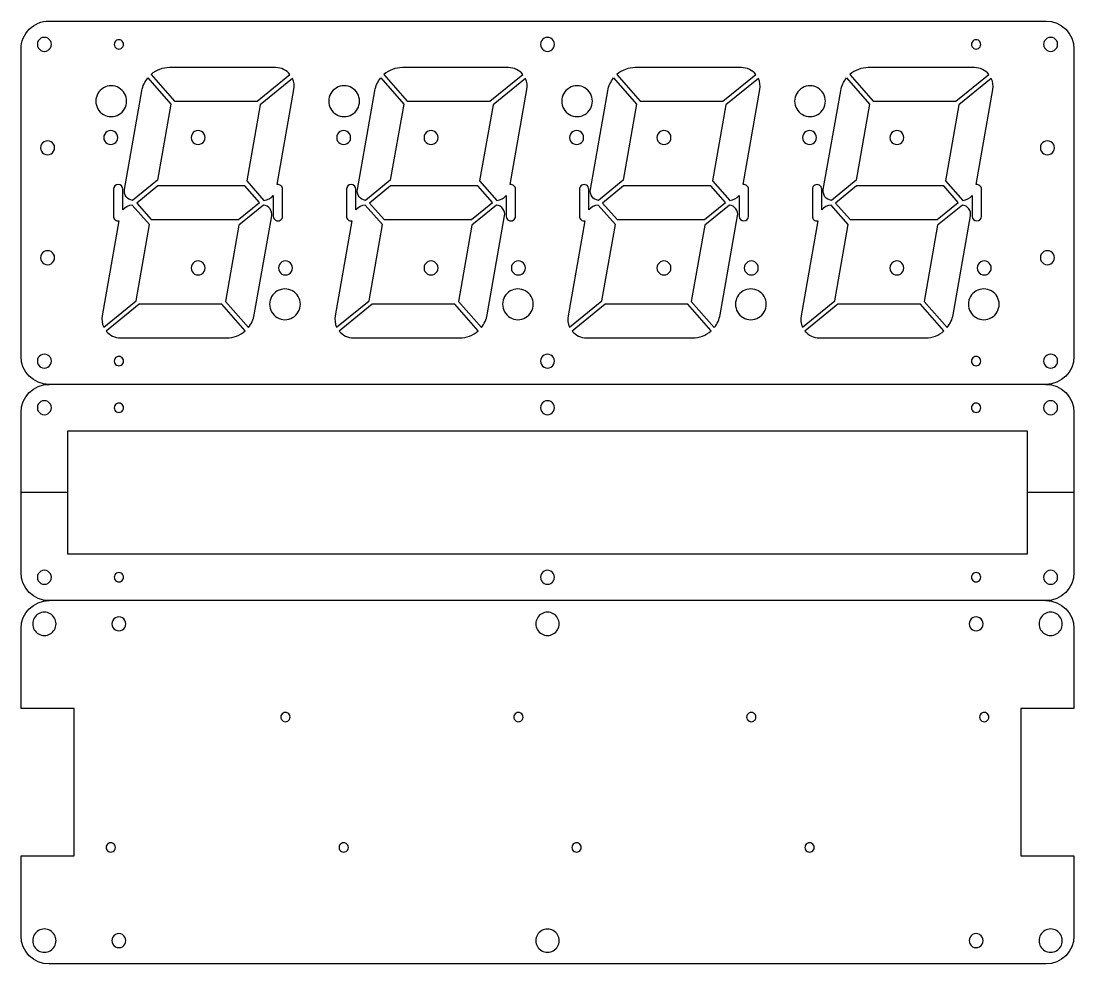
# Model space of a CAD drawing. Extents: x 0 to 528, y 0 to 405.
# Drawn here: x 302.1 to 528.1, y 202.5 to 404.9 of the extents above; entities that cross this region are included whole.
import ezdxf

# ---------------------------------------------------------------- set-up
doc = ezdxf.new("R2010")
doc.units = 0
doc.layers.add('Capa_1', color=7, linetype='CONTINUOUS')

msp = doc.modelspace()

# ---------------------------------------------------------------- linework, layer by layer
at = {"layer": 'Capa_1', "color": 7}
for points in [[(308.100691, 404.932114), (522.100324, 404.932114)], [(302.100703, 332.93224), (302.100703, 398.932123)], [(528.100296, 398.932123), (528.100296, 332.93224)], [(329.994108, 393.444445), (335.011898, 387.732146), (352.749703, 387.732146), (359.828662, 393.482383)], [(356.747074, 394.932131), (333.948725, 394.932131)], [(379.99402, 393.444445), (385.01181, 387.732146), (402.749614, 387.732146), (409.828574, 393.482383)], [(406.746985, 394.932131), (383.948637, 394.932131)], [(429.993931, 393.444445), (435.011722, 387.732146), (452.749523, 387.732146), (459.828472, 393.482383)], [(456.746902, 394.932131), (433.948548, 394.932131)], [(479.99384, 393.444445), (485.011628, 387.732146), (502.749448, 387.732146), (509.828389, 393.482383)], [(506.746819, 394.932131), (483.948455, 394.932131)], [(329.29743, 392.722303), (334.235133, 387.101176), (331.353405, 370.758083), (326.027905, 366.432183)], [(360.367882, 392.632048), (353.410149, 386.980283), (350.528421, 370.63719), (354.22218, 366.432183)], [(379.297341, 392.722303), (384.235042, 387.101176), (381.353314, 370.758083), (376.027817, 366.432183)], [(410.367791, 392.632048), (403.410061, 386.980283), (400.528333, 370.63719), (404.222089, 366.432183)], [(429.297253, 392.722303), (434.234954, 387.101176), (431.353226, 370.758083), (426.027728, 366.432183)], [(460.367692, 392.632048), (453.409972, 386.980283), (450.528244, 370.63719), (454.222001, 366.432183)], [(479.297167, 392.722303), (484.234865, 387.101176), (481.353135, 370.758083), (476.027637, 366.432183)], [(510.367609, 392.632048), (503.409873, 386.980283), (500.528143, 370.63719), (504.221905, 366.432183)], [(324.300131, 368.764798), (328.039891, 389.97403)], [(357.085872, 369.818515), (360.686297, 390.237547)], [(374.30004, 368.764798), (378.0398, 389.97403)], [(407.085781, 369.818515), (410.686209, 390.237547)], [(424.299952, 368.764798), (428.039712, 389.97403)], [(457.0857, 369.818515), (460.686118, 390.237547)], [(474.299858, 368.764798), (478.039631, 389.97403)], [(507.085617, 369.818515), (510.686034, 390.237547)], [(321.950667, 368.832177), (321.950667, 363.032187)], [(323.950662, 364.391421), (323.950662, 368.832177)], [(358.250603, 363.032187), (358.250603, 368.832177)], [(371.950579, 368.832177), (371.950579, 363.032187)], [(373.950574, 364.391421), (373.950574, 368.832177)], [(408.250514, 363.032187), (408.250514, 368.832177)], [(421.950488, 368.832177), (421.950488, 363.032187)], [(423.950486, 364.391421), (423.950486, 368.832177)], [(458.250421, 363.032187), (458.250421, 368.832177)], [(471.950389, 368.832177), (471.950389, 363.032187)], [(473.950397, 364.391421), (473.950397, 368.832177)], [(508.250338, 363.032187), (508.250338, 368.832177)], [(356.250605, 367.472946), (356.250605, 363.032187)], [(406.250517, 367.472946), (406.250517, 363.032187)], [(456.250439, 367.472946), (456.250439, 363.032187)], [(506.250329, 367.472946), (506.250329, 363.032187)], [(319.833388, 339.232318), (326.791118, 344.884081), (329.672849, 361.227174), (325.97909, 365.432184)], [(354.173365, 365.432184), (348.847865, 361.106283), (345.966137, 344.76319), (350.903838, 339.142064)], [(369.8333, 339.232318), (376.79103, 344.884081), (379.672758, 361.227174), (375.979001, 365.432184)], [(404.173277, 365.432184), (398.847776, 361.106283), (395.966048, 344.76319), (400.903749, 339.142064)], [(419.833211, 339.232318), (426.790941, 344.884081), (429.67267, 361.227174), (425.978913, 365.432184)], [(454.173185, 365.432184), (448.847688, 361.106283), (445.96596, 344.76319), (450.903661, 339.142064)], [(469.833118, 339.232318), (476.790853, 344.884081), (479.672584, 361.227174), (475.978822, 365.432184)], [(504.173089, 365.432184), (498.847592, 361.106283), (495.965861, 344.76319), (500.903559, 339.142064)], [(323.115398, 362.045851), (319.514973, 341.62682)], [(352.161379, 341.890336), (355.901139, 363.099566)], [(373.11531, 362.045851), (369.514885, 341.62682)], [(402.161291, 341.890336), (405.90105, 363.099566)], [(423.115221, 362.045851), (419.514794, 341.62682)], [(452.161202, 341.890336), (455.900951, 363.099566)], [(473.115136, 362.045851), (469.514719, 341.62682)], [(502.161122, 341.890336), (505.900868, 363.099566)], [(350.207162, 338.419922), (345.189372, 344.132221), (327.451567, 344.132221), (320.372605, 338.381983)], [(400.207071, 338.419922), (395.189281, 344.132221), (377.451479, 344.132221), (370.372517, 338.381983)], [(450.206983, 338.419922), (445.189192, 344.132221), (427.451391, 344.132221), (420.372428, 338.381983)], [(500.206886, 338.419922), (495.189099, 344.132221), (477.451305, 344.132221), (470.372337, 338.381983)], [(323.454196, 336.932236), (346.252542, 336.932236)], [(373.454108, 336.932236), (396.252454, 336.932236)], [(423.454017, 336.932236), (446.252366, 336.932236)], [(473.453934, 336.932236), (496.252272, 336.932236)], [(522.100324, 326.932253), (308.100691, 326.932253)], [(528.100506, 320.932004), (528.100506, 303.732013), (518.100511, 303.732013), (518.100511, 316.932006), (312.100633, 316.932006), (312.100633, 303.732013), (302.100631, 303.732013), (302.100631, 320.932004)], [(302.100631, 286.532021), (302.100631, 303.732013)], [(312.100633, 303.732013), (312.100633, 290.532019), (518.100511, 290.532019), (518.100511, 303.732013)], [(528.100506, 303.732013), (528.100506, 286.532021)], [(522.100509, 280.532025), (308.100611, 280.532025)], [(302.101273, 208.532305), (302.101273, 225.732276), (313.501249, 225.732276), (313.501249, 257.33222), (302.101273, 257.33222), (302.101273, 274.532188)], [(528.100866, 274.532188), (528.100866, 257.33222), (516.700888, 257.33222), (516.700888, 225.732276), (528.100866, 225.732276), (528.100866, 208.532305)], [(522.100879, 202.532317), (308.101245, 202.532317)]]:
    msp.add_lwpolyline(points, dxfattribs=at)
for points in [[(308.600692, 399.932122)], [(324.100662, 399.932122)], [(416.600498, 399.932122)], [(508.100346, 399.932122)], [(524.600315, 399.932122)], [(329.994108, 393.444445)], [(379.99402, 393.444445)], [(429.993931, 393.444445)], [(479.99384, 393.444445)], [(324.750663, 387.732146)], [(374.750572, 387.732146)], [(424.750484, 387.732146)], [(474.75039, 387.732146)], [(322.850664, 379.932158)], [(341.600633, 379.932158)], [(372.850576, 379.932158)], [(391.600542, 379.932158)], [(422.850488, 379.932158)], [(441.600454, 379.932158)], [(472.850394, 379.932158)], [(491.600376, 379.932158)], [(309.300688, 377.732162)], [(523.900308, 377.732162)], [(330.033203, 362.332191), (348.771004, 362.332191), (353.27727, 365.992629), (350.168067, 369.532176), (331.430266, 369.532176), (326.923997, 365.871735)], [(380.033114, 362.332191), (398.770915, 362.332191), (403.277182, 365.992629), (400.167979, 369.532176), (381.430175, 369.532176), (376.923909, 365.871735)], [(430.033023, 362.332191), (448.770827, 362.332191), (453.277094, 365.992629), (450.16789, 369.532176), (431.430087, 369.532176), (426.92382, 365.871735)], [(480.032946, 362.332191), (498.77073, 362.332191), (503.277, 365.992629), (500.167807, 369.532176), (481.429996, 369.532176), (476.923727, 365.871735)], [(356.250605, 367.472946)], [(406.250517, 367.472946)], [(456.250439, 367.472946)], [(506.250329, 367.472946)], [(323.950662, 364.391421)], [(373.950574, 364.391421)], [(423.950486, 364.391421)], [(473.950397, 364.391421)], [(309.300688, 354.132204)], [(523.900308, 354.132204)], [(341.600633, 351.932208)], [(360.3506, 351.932208)], [(391.600542, 351.932208)], [(410.350511, 351.932208)], [(441.600454, 351.932208)], [(460.350415, 351.932208)], [(491.600376, 351.932208)], [(510.350332, 351.932208)], [(362.050595, 344.132221)], [(412.050506, 344.132221)], [(462.050413, 344.132221)], [(512.05033, 344.132221)], [(352.161379, 341.890336)], [(402.161291, 341.890336)], [(452.161202, 341.890336)], [(502.161122, 341.890336)], [(350.207162, 338.419922)], [(400.207071, 338.419922)], [(450.206983, 338.419922)], [(500.206886, 338.419922)], [(308.600692, 331.932244)], [(324.100662, 331.932244)], [(416.600498, 331.932244)], [(508.100346, 331.932244)], [(524.600315, 331.932244)], [(308.60062, 321.932003)], [(324.100618, 321.932003)], [(416.600564, 321.932003)], [(508.100517, 321.932003)], [(524.600508, 321.932003)], [(308.60062, 285.532022)], [(324.100618, 285.532022)], [(416.600564, 285.532022)], [(508.100517, 285.532022)], [(524.600508, 285.532022)], [(309.601245, 275.532187)], [(324.601241, 275.532187)], [(417.601064, 275.532187)], [(508.600903, 275.532187)], [(525.600871, 275.532187)], [(359.851166, 255.532223)], [(409.851078, 255.532223)], [(459.850989, 255.532223)], [(509.850901, 255.532223)], [(322.351228, 227.532273)], [(372.351145, 227.532273)], [(422.351054, 227.532273)], [(472.350966, 227.532273)], [(309.601245, 207.532309)], [(324.601241, 207.532309)], [(417.601064, 207.532309)], [(508.600903, 207.532309)], [(525.600871, 207.532309)]]:
    msp.add_lwpolyline(points, close=True, dxfattribs=at)
for points in [[(303.858058, 403.174757), (304.983274, 404.299973), (306.509395, 404.932114), (308.100691, 404.932114)], [(522.100324, 404.932114), (525.414021, 404.932104), (528.100297, 402.24582), (528.100296, 398.932123)], [(302.100703, 398.932123), (302.100703, 400.523419), (302.732842, 402.04954), (303.858058, 403.174757)], [(306.350694, 401.231159), (305.886593, 400.96321), (305.600695, 400.46802), (305.600695, 399.932122)], [(307.850693, 401.231159), (307.386592, 401.499108), (306.814795, 401.499108), (306.350694, 401.231159)], [(308.600692, 399.932122), (308.600692, 400.46802), (308.314794, 400.96321), (307.850693, 401.231159)], [(322.600302, 400.799196), (322.290717, 400.620284), (322.100217, 400.289687), (322.100667, 399.932122)], [(323.601028, 400.799196), (323.291442, 400.978109), (322.909887, 400.978109), (322.600302, 400.799196)], [(324.100662, 399.932122), (324.101113, 400.289687), (323.910613, 400.620284), (323.601028, 400.799196)], [(414.350187, 401.232067), (413.885927, 400.963876), (413.600114, 400.468279), (413.600504, 399.932122)], [(415.850815, 401.232067), (415.386554, 401.500259), (414.814448, 401.500259), (414.350187, 401.232067)], [(416.600498, 399.932122), (416.600888, 400.468279), (416.315076, 400.963876), (415.850815, 401.232067)], [(506.600339, 400.798151), (506.290937, 400.619518), (506.100337, 400.289389), (506.100337, 399.932122)], [(507.600344, 400.798151), (507.290941, 400.976785), (506.909742, 400.976785), (506.600339, 400.798151)], [(508.100346, 399.932122), (508.100346, 400.289389), (507.909746, 400.619518), (507.600344, 400.798151)], [(522.350316, 401.23116), (521.886214, 400.963211), (521.600316, 400.468021), (521.600316, 399.932122)], [(523.850315, 401.23116), (523.386214, 401.499109), (522.814417, 401.499109), (522.350316, 401.23116)], [(524.600315, 399.932122), (524.600315, 400.468021), (524.314417, 400.963211), (523.850315, 401.23116)], [(305.600695, 399.932122), (305.600695, 399.396224), (305.886593, 398.901035), (306.350694, 398.633086)], [(306.350694, 398.633086), (306.814795, 398.365137), (307.386592, 398.365137), (307.850693, 398.633086)], [(307.850693, 398.633086), (308.314794, 398.901035), (308.600692, 399.396224), (308.600692, 399.932122)], [(322.100667, 399.932122), (322.100217, 399.574557), (322.290717, 399.243961), (322.600302, 399.065048)], [(322.600302, 399.065048), (322.909887, 398.886136), (323.291442, 398.886136), (323.601028, 399.065048)], [(323.601028, 399.065048), (323.910613, 399.243961), (324.101113, 399.574557), (324.100662, 399.932122)], [(413.600504, 399.932122), (413.600114, 399.395965), (413.885927, 398.900368), (414.350187, 398.632177)], [(414.350187, 398.632177), (414.814448, 398.363986), (415.386554, 398.363986), (415.850815, 398.632177)], [(415.850815, 398.632177), (416.315076, 398.900368), (416.600888, 399.395965), (416.600498, 399.932122)], [(506.100337, 399.932122), (506.100337, 399.574855), (506.290937, 399.244727), (506.600339, 399.066093)], [(506.600339, 399.066093), (506.909742, 398.887459), (507.290941, 398.887459), (507.600344, 399.066093)], [(507.600344, 399.066093), (507.909746, 399.244727), (508.100346, 399.574855), (508.100346, 399.932122)], [(521.600316, 399.932122), (521.600316, 399.396224), (521.886214, 398.901034), (522.350316, 398.633084)], [(522.350316, 398.633084), (522.814417, 398.365135), (523.386214, 398.365135), (523.850315, 398.633084)], [(523.850315, 398.633084), (524.314417, 398.901034), (524.600315, 399.396224), (524.600315, 399.932122)], [(333.948725, 394.932131), (332.493743, 394.932131), (331.08833, 394.403429), (329.994108, 393.444445)], [(359.828662, 393.482383), (359.06876, 394.400612), (357.938961, 394.93213), (356.747074, 394.932131)], [(383.948637, 394.932131), (382.493654, 394.932131), (381.088242, 394.403429), (379.99402, 393.444445)], [(409.828574, 393.482383), (409.068671, 394.400612), (407.938872, 394.93213), (406.746985, 394.932131)], [(433.948548, 394.932131), (432.493566, 394.932131), (431.088154, 394.403429), (429.993931, 393.444445)], [(459.828472, 393.482383), (459.068574, 394.400607), (457.938783, 394.932125), (456.746902, 394.932131)], [(483.948455, 394.932131), (482.493473, 394.93213), (481.088062, 394.403429), (479.99384, 393.444445)], [(509.828389, 393.482383), (509.068491, 394.400607), (507.9387, 394.932125), (506.746819, 394.932131)], [(323.100666, 390.590025), (322.079643, 391.179513), (320.821692, 391.179513), (319.80067, 390.590025)], [(328.039891, 389.97403), (328.217697, 390.982418), (328.650611, 391.928524), (329.29743, 392.722303)], [(360.686297, 390.237547), (360.829459, 391.049455), (360.718248, 391.885768), (360.367882, 392.632048)], [(373.100957, 390.591126), (372.079741, 391.180906), (370.821415, 391.180906), (369.8002, 390.591126)], [(378.0398, 389.97403), (378.217607, 390.982418), (378.650521, 391.928524), (379.297341, 392.722303)], [(410.686209, 390.237547), (410.82937, 391.049456), (410.718158, 391.885768), (410.367791, 392.632048)], [(423.100868, 390.591126), (422.079653, 391.180906), (420.821327, 391.180906), (419.800111, 390.591126)], [(428.039712, 389.97403), (428.217518, 390.982418), (428.650433, 391.928524), (429.297253, 392.722303)], [(460.686118, 390.237547), (460.829276, 391.049457), (460.718062, 391.885769), (460.367692, 392.632048)], [(473.100392, 390.590026), (472.079369, 391.179514), (470.821418, 391.179514), (469.800395, 390.590026)], [(478.039631, 389.97403), (478.217436, 390.982417), (478.650349, 391.928523), (479.297167, 392.722303)], [(510.686034, 390.237547), (510.829193, 391.049457), (510.717979, 391.885769), (510.367609, 392.632048)], [(319.80067, 390.590025), (318.779648, 390.000538), (318.150673, 388.91112), (318.150673, 387.732146)], [(324.750663, 387.732146), (324.750663, 388.91112), (324.121688, 390.000538), (323.100666, 390.590025)], [(369.8002, 390.591126), (368.778984, 390.001345), (368.150112, 388.911435), (368.150584, 387.732146)], [(374.750572, 387.732146), (374.751044, 388.911435), (374.122172, 390.001345), (373.100957, 390.591126)], [(419.800111, 390.591126), (418.778896, 390.001345), (418.150024, 388.911435), (418.150496, 387.732146)], [(424.750484, 387.732146), (424.750956, 388.911435), (424.122084, 390.001345), (423.100868, 390.591126)], [(469.800395, 390.590026), (468.779373, 390.000539), (468.150397, 388.911121), (468.150397, 387.732146)], [(474.75039, 387.732146), (474.75039, 388.911121), (474.121414, 390.000539), (473.100392, 390.590026)], [(318.150673, 387.732146), (318.150673, 386.553171), (318.779648, 385.463753), (319.80067, 384.874266)], [(323.100666, 384.874266), (324.121688, 385.463753), (324.750663, 386.553171), (324.750663, 387.732146)], [(368.150584, 387.732146), (368.150112, 386.552857), (368.778984, 385.462947), (369.8002, 384.873166)], [(373.100957, 384.873166), (374.122172, 385.462947), (374.751044, 386.552857), (374.750572, 387.732146)], [(418.150496, 387.732146), (418.150024, 386.552857), (418.778896, 385.462947), (419.800111, 384.873166)], [(423.100868, 384.873166), (424.122084, 385.462947), (424.750956, 386.552857), (424.750484, 387.732146)], [(468.150397, 387.732146), (468.150397, 386.55317), (468.779373, 385.463752), (469.800395, 384.874265)], [(473.100392, 384.874265), (474.121414, 385.463752), (474.75039, 386.55317), (474.75039, 387.732146)], [(319.80067, 384.874266), (320.821692, 384.284779), (322.079643, 384.284779), (323.100666, 384.874266)], [(369.8002, 384.873166), (370.821415, 384.283385), (372.079741, 384.283385), (373.100957, 384.873166)], [(419.800111, 384.873166), (420.821327, 384.283385), (422.079653, 384.283385), (423.100868, 384.873166)], [(469.800395, 384.874265), (470.821418, 384.284777), (472.079369, 384.284777), (473.100392, 384.874265)], [(320.600412, 381.231936), (320.13618, 380.96379), (319.850352, 380.468268), (319.850671, 379.932158)], [(319.850671, 379.932158), (319.850352, 379.396049), (320.13618, 378.900527), (320.600412, 378.63238)], [(322.100923, 381.231936), (321.636692, 381.500083), (321.064643, 381.500083), (320.600412, 381.231936)], [(322.850664, 379.932158), (322.850983, 380.468268), (322.565155, 380.96379), (322.100923, 381.231936)], [(322.100923, 378.63238), (322.565155, 378.900527), (322.850983, 379.396049), (322.850664, 379.932158)], [(339.350636, 381.231195), (338.886535, 380.963246), (338.600637, 380.468056), (338.600637, 379.932158)], [(338.600637, 379.932158), (338.600637, 379.39626), (338.886535, 378.90107), (339.350636, 378.633121)], [(340.850634, 381.231195), (340.386533, 381.499144), (339.814737, 381.499144), (339.350636, 381.231195)], [(341.600633, 379.932158), (341.600633, 380.468056), (341.314735, 380.963246), (340.850634, 381.231195)], [(340.850634, 378.633121), (341.314735, 378.90107), (341.600633, 379.39626), (341.600633, 379.932158)], [(370.600323, 381.231936), (370.136092, 380.96379), (369.850264, 380.468268), (369.850582, 379.932158)], [(369.850582, 379.932158), (369.850264, 379.396049), (370.136092, 378.900527), (370.600323, 378.63238)], [(372.100835, 381.231936), (371.636603, 381.500083), (371.064555, 381.500083), (370.600323, 381.231936)], [(372.850576, 379.932158), (372.850895, 380.468268), (372.565066, 380.96379), (372.100835, 381.231936)], [(372.100835, 378.63238), (372.565066, 378.900527), (372.850895, 379.396049), (372.850576, 379.932158)], [(389.350232, 381.232103), (388.885971, 380.963912), (388.600158, 380.468315), (388.600548, 379.932158)], [(388.600548, 379.932158), (388.600158, 379.396001), (388.885971, 378.900404), (389.350232, 378.632213)], [(390.850859, 381.232103), (390.386598, 381.500294), (389.814493, 381.500294), (389.350232, 381.232103)], [(391.600542, 379.932158), (391.600932, 380.468315), (391.31512, 380.963912), (390.850859, 381.232103)], [(390.850859, 378.632213), (391.31512, 378.900404), (391.600932, 379.396001), (391.600542, 379.932158)], [(420.600235, 381.231936), (420.136003, 380.96379), (419.850175, 380.468268), (419.850494, 379.932158)], [(419.850494, 379.932158), (419.850175, 379.396049), (420.136003, 378.900527), (420.600235, 378.63238)], [(422.100747, 381.231936), (421.636515, 381.500083), (421.064466, 381.500083), (420.600235, 381.231936)], [(422.850488, 379.932158), (422.850806, 380.468268), (422.564978, 380.96379), (422.100747, 381.231936)], [(422.100747, 378.63238), (422.564978, 378.900527), (422.850806, 379.396049), (422.850488, 379.932158)], [(439.350143, 381.232103), (438.885882, 380.963912), (438.60007, 380.468315), (438.60046, 379.932158)], [(438.60046, 379.932158), (438.60007, 379.396001), (438.885882, 378.900404), (439.350143, 378.632213)], [(440.850771, 381.232103), (440.38651, 381.500294), (439.814404, 381.500294), (439.350143, 381.232103)], [(441.600454, 379.932158), (441.600844, 380.468315), (441.315031, 380.963912), (440.850771, 381.232103)], [(440.850771, 378.632213), (441.315031, 378.900404), (441.600844, 379.396001), (441.600454, 379.932158)], [(470.600395, 381.231196), (470.136293, 380.963247), (469.850395, 380.468056), (469.850395, 379.932158)], [(469.850395, 379.932158), (469.850395, 379.39626), (470.136293, 378.901069), (470.600395, 378.63312)], [(472.100394, 381.231196), (471.636293, 381.499145), (471.064496, 381.499145), (470.600395, 381.231196)], [(472.850394, 379.932158), (472.850394, 380.468056), (472.564496, 380.963247), (472.100394, 381.231196)], [(472.100394, 378.63312), (472.564496, 378.901069), (472.850394, 379.39626), (472.850394, 379.932158)], [(489.350377, 381.231196), (488.886275, 380.963247), (488.600377, 380.468056), (488.600377, 379.932158)], [(488.600377, 379.932158), (488.600377, 379.39626), (488.886275, 378.901069), (489.350377, 378.63312)], [(490.850376, 381.231196), (490.386275, 381.499145), (489.814478, 381.499145), (489.350377, 381.231196)], [(491.600376, 379.932158), (491.600376, 380.468056), (491.314478, 380.963247), (490.850376, 381.231196)], [(490.850376, 378.63312), (491.314478, 378.901069), (491.600376, 379.39626), (491.600376, 379.932158)], [(307.050378, 379.032107), (306.586117, 378.763916), (306.300304, 378.268319), (306.300694, 377.732162)], [(306.300694, 377.732162), (306.300304, 377.196005), (306.586117, 376.700408), (307.050378, 376.432217)], [(308.551005, 379.032107), (308.086744, 379.300299), (307.514638, 379.300299), (307.050378, 379.032107)], [(309.300688, 377.732162), (309.301078, 378.268319), (309.015266, 378.763916), (308.551005, 379.032107)], [(308.551005, 376.432217), (309.015266, 376.700408), (309.301078, 377.196005), (309.300688, 377.732162)], [(320.600412, 378.63238), (321.064643, 378.364233), (321.636692, 378.364233), (322.100923, 378.63238)], [(339.350636, 378.633121), (339.814737, 378.365173), (340.386533, 378.365173), (340.850634, 378.633121)], [(370.600323, 378.63238), (371.064555, 378.364233), (371.636603, 378.364233), (372.100835, 378.63238)], [(389.350232, 378.632213), (389.814493, 378.364022), (390.386598, 378.364022), (390.850859, 378.632213)], [(420.600235, 378.63238), (421.064466, 378.364233), (421.636515, 378.364233), (422.100747, 378.63238)], [(439.350143, 378.632213), (439.814404, 378.364022), (440.38651, 378.364022), (440.850771, 378.632213)], [(470.600395, 378.63312), (471.064496, 378.365171), (471.636293, 378.365171), (472.100394, 378.63312)], [(489.350377, 378.63312), (489.814478, 378.365171), (490.386275, 378.365171), (490.850376, 378.63312)], [(521.650309, 379.0312), (521.186207, 378.763251), (520.900309, 378.26806), (520.900309, 377.732162)], [(520.900309, 377.732162), (520.900309, 377.196264), (521.186207, 376.701073), (521.650309, 376.433124)], [(523.150308, 379.0312), (522.686207, 379.299149), (522.11441, 379.299149), (521.650309, 379.0312)], [(523.900308, 377.732162), (523.900308, 378.26806), (523.61441, 378.763251), (523.150308, 379.0312)], [(523.150308, 376.433124), (523.61441, 376.701073), (523.900308, 377.196264), (523.900308, 377.732162)], [(307.050378, 376.432217), (307.514638, 376.164026), (308.086744, 376.164026), (308.551005, 376.432217)], [(521.650309, 376.433124), (522.11441, 376.165175), (522.686207, 376.165175), (523.150308, 376.433124)], [(322.950665, 369.830915), (322.398873, 369.830915), (321.951363, 369.383968), (321.950667, 368.832177)], [(323.950662, 368.832177), (323.949967, 369.383968), (323.502457, 369.830915), (322.950665, 369.830915)], [(324.662603, 367.227091), (324.335874, 367.668197), (324.204811, 368.224206), (324.300131, 368.764798)], [(357.89685, 369.595306), (357.672481, 369.78531), (357.375867, 369.866949), (357.085872, 369.818515)], [(358.250603, 368.832177), (358.250603, 369.126188), (358.121218, 369.405302), (357.89685, 369.595306)], [(372.950577, 369.830915), (372.398785, 369.830915), (371.951274, 369.383968), (371.950579, 368.832177)], [(373.950574, 368.832177), (373.949879, 369.383968), (373.502368, 369.830915), (372.950577, 369.830915)], [(374.662513, 367.22709), (374.335783, 367.668196), (374.20472, 368.224205), (374.30004, 368.764798)], [(407.896761, 369.595307), (407.672391, 369.785311), (407.375776, 369.866949), (407.085781, 369.818515)], [(408.250514, 368.832177), (408.250515, 369.126189), (408.12113, 369.405303), (407.896761, 369.595307)], [(422.450487, 369.698201), (422.141087, 369.519569), (421.950488, 369.189442), (421.950488, 368.832177)], [(423.450486, 369.698201), (423.141086, 369.876834), (422.759888, 369.876834), (422.450487, 369.698201)], [(423.950486, 368.832177), (423.950486, 369.189442), (423.759887, 369.519569), (423.450486, 369.698201)], [(424.662424, 367.22709), (424.335695, 367.668196), (424.204631, 368.224205), (424.299952, 368.764798)], [(457.896671, 369.595301), (457.672305, 369.785305), (457.375693, 369.866945), (457.0857, 369.818515)], [(458.250421, 368.832177), (458.250421, 369.126186), (458.121037, 369.405298), (457.896671, 369.595301)], [(472.450391, 369.698206), (472.140989, 369.519572), (471.950389, 369.189444), (471.950389, 368.832177)], [(473.450395, 369.698206), (473.140993, 369.876839), (472.759793, 369.876839), (472.450391, 369.698206)], [(473.950397, 368.832177), (473.950397, 369.189444), (473.759798, 369.519572), (473.450395, 369.698206)], [(474.662331, 367.227089), (474.335602, 367.668195), (474.204538, 368.224205), (474.299858, 368.764798)], [(507.896588, 369.595301), (507.672222, 369.785305), (507.37561, 369.866945), (507.085617, 369.818515)], [(508.250338, 368.832177), (508.250338, 369.126186), (508.120954, 369.405298), (507.896588, 369.595301)], [(326.027905, 366.432183), (325.483001, 366.498559), (324.989331, 366.785984), (324.662603, 367.227091)], [(354.22218, 366.432183), (355.008935, 366.49866), (355.737765, 366.872615), (356.250605, 367.472946)], [(376.027817, 366.432183), (375.482912, 366.498559), (374.989242, 366.785983), (374.662513, 367.22709)], [(404.222089, 366.432183), (405.008845, 366.498659), (405.737676, 366.872614), (406.250517, 367.472946)], [(426.027728, 366.432183), (425.482824, 366.498559), (424.989153, 366.785983), (424.662424, 367.22709)], [(454.222001, 366.432183), (455.00876, 366.498656), (455.737596, 366.872612), (456.250439, 367.472946)], [(476.027637, 366.432183), (475.482732, 366.498558), (474.989061, 366.785982), (474.662331, 367.227089)], [(504.221905, 366.432183), (505.008659, 366.49866), (505.737489, 366.872615), (506.250329, 367.472946)], [(325.97909, 365.432184), (325.192334, 365.365707), (324.463503, 364.991752), (323.950662, 364.391421)], [(355.538669, 364.637275), (355.21194, 365.078382), (354.71827, 365.365807), (354.173365, 365.432184)], [(355.901139, 363.099566), (355.99646, 363.640159), (355.865397, 364.196168), (355.538669, 364.637275)], [(375.979001, 365.432184), (375.192246, 365.365707), (374.463414, 364.991752), (373.950574, 364.391421)], [(405.53858, 364.637275), (405.211852, 365.078382), (404.718181, 365.365807), (404.173277, 365.432184)], [(405.90105, 363.099566), (405.996372, 363.640159), (405.865309, 364.196168), (405.53858, 364.637275)], [(425.978913, 365.432184), (425.192157, 365.365707), (424.463326, 364.991752), (423.950486, 364.391421)], [(455.538484, 364.637272), (455.211757, 365.078379), (454.718089, 365.365805), (454.173185, 365.432184)], [(455.900951, 363.099566), (455.996273, 363.640157), (455.865211, 364.196166), (455.538484, 364.637272)], [(475.978822, 365.432184), (475.192067, 365.365707), (474.463237, 364.991752), (473.950397, 364.391421)], [(505.538396, 364.637277), (505.211667, 365.078384), (504.717995, 365.365809), (504.173089, 365.432184)], [(505.900868, 363.099566), (505.99619, 363.64016), (505.865126, 364.19617), (505.538396, 364.637277)], [(321.950667, 363.032187), (321.950668, 362.738176), (322.080053, 362.459063), (322.304421, 362.26906)], [(322.304421, 362.26906), (322.52879, 362.079056), (322.825404, 361.997418), (323.115398, 362.045851)], [(356.250605, 363.032187), (356.250605, 362.674922), (356.441204, 362.344795), (356.750604, 362.166163)], [(356.750604, 362.166163), (357.060005, 361.98753), (357.441203, 361.98753), (357.750603, 362.166163)], [(357.750603, 362.166163), (358.060004, 362.344795), (358.250603, 362.674922), (358.250603, 363.032187)], [(371.950579, 363.032187), (371.950579, 362.738176), (372.079964, 362.459063), (372.304333, 362.26906)], [(372.304333, 362.26906), (372.528701, 362.079056), (372.825316, 361.997418), (373.11531, 362.045851)], [(406.250517, 363.032187), (406.250517, 362.674922), (406.441115, 362.344795), (406.750516, 362.166163)], [(406.750516, 362.166163), (407.059917, 361.98753), (407.441114, 361.98753), (407.750515, 362.166163)], [(407.750515, 362.166163), (408.059916, 362.344795), (408.250514, 362.674922), (408.250514, 363.032187)], [(421.950488, 363.032187), (421.950488, 362.738176), (422.079874, 362.459062), (422.304243, 362.269058)], [(422.304243, 362.269058), (422.528612, 362.079055), (422.825227, 361.997417), (423.115221, 362.045851)], [(456.250439, 363.032187), (456.252559, 362.48141), (456.699649, 362.036038), (457.25043, 362.036038)], [(457.25043, 362.036038), (457.801211, 362.036038), (458.248301, 362.48141), (458.250421, 363.032187)], [(471.950389, 363.032187), (471.950388, 362.738173), (472.079776, 362.459056), (472.304148, 362.269053)], [(472.304148, 362.269053), (472.52852, 362.079049), (472.825139, 361.997413), (473.115136, 362.045851)], [(506.250329, 363.032187), (506.250329, 362.4799), (506.698046, 362.032183), (507.250333, 362.032183)], [(507.250333, 362.032183), (507.80262, 362.032183), (508.250337, 362.4799), (508.250338, 363.032187)], [(307.050378, 355.432149), (306.586117, 355.163958), (306.300304, 354.668361), (306.300694, 354.132204)], [(308.551005, 355.432149), (308.086744, 355.700341), (307.514638, 355.700341), (307.050378, 355.432149)], [(309.300688, 354.132204), (309.301078, 354.668361), (309.015266, 355.163958), (308.551005, 355.432149)], [(521.650309, 355.431242), (521.186207, 355.163293), (520.900309, 354.668103), (520.900309, 354.132204)], [(523.150308, 355.431242), (522.686207, 355.699191), (522.11441, 355.699191), (521.650309, 355.431242)], [(523.900308, 354.132204), (523.900308, 354.668103), (523.61441, 355.163293), (523.150308, 355.431242)], [(306.300694, 354.132204), (306.300304, 353.596047), (306.586117, 353.10045), (307.050378, 352.832259)], [(307.050378, 352.832259), (307.514638, 352.564068), (308.086744, 352.564068), (308.551005, 352.832259)], [(308.551005, 352.832259), (309.015266, 353.10045), (309.301078, 353.596047), (309.300688, 354.132204)], [(339.350636, 353.231245), (338.886535, 352.963296), (338.600637, 352.468106), (338.600637, 351.932208)], [(340.850634, 353.231245), (340.386533, 353.499194), (339.814737, 353.499194), (339.350636, 353.231245)], [(341.600633, 351.932208), (341.600633, 352.468106), (341.314735, 352.963296), (340.850634, 353.231245)], [(358.100602, 353.231245), (357.636501, 352.963296), (357.350603, 352.468106), (357.350603, 351.932208)], [(359.6006, 353.231245), (359.136499, 353.499194), (358.564703, 353.499194), (358.100602, 353.231245)], [(360.3506, 351.932208), (360.3506, 352.468106), (360.064702, 352.963296), (359.6006, 353.231245)], [(389.350232, 353.232153), (388.885971, 352.963962), (388.600158, 352.468366), (388.600548, 351.932208)], [(390.850859, 353.232153), (390.386598, 353.500345), (389.814493, 353.500345), (389.350232, 353.232153)], [(391.600542, 351.932208), (391.600932, 352.468366), (391.31512, 352.963962), (390.850859, 353.232153)], [(408.100514, 353.231245), (407.636413, 352.963296), (407.350515, 352.468106), (407.350515, 351.932208)], [(409.600512, 353.231245), (409.136411, 353.499194), (408.564615, 353.499194), (408.100514, 353.231245)], [(410.350511, 351.932208), (410.350511, 352.468106), (410.064613, 352.963296), (409.600512, 353.231245)], [(439.350143, 353.232153), (438.885882, 352.963962), (438.60007, 352.468366), (438.60046, 351.932208)], [(440.850771, 353.232153), (440.38651, 353.500345), (439.814404, 353.500345), (439.350143, 353.232153)], [(441.600454, 351.932208), (441.600844, 352.468366), (441.315031, 352.963962), (440.850771, 353.232153)], [(458.100415, 353.231246), (457.636314, 352.963297), (457.350416, 352.468107), (457.350416, 351.932208)], [(459.600415, 353.231246), (459.136314, 353.499195), (458.564517, 353.499195), (458.100415, 353.231246)], [(460.350415, 351.932208), (460.350415, 352.468107), (460.064517, 352.963297), (459.600415, 353.231246)], [(489.350377, 353.231246), (488.886275, 352.963297), (488.600377, 352.468107), (488.600377, 351.932208)], [(490.850376, 353.231246), (490.386275, 353.499195), (489.814478, 353.499195), (489.350377, 353.231246)], [(491.600376, 351.932208), (491.600376, 352.468107), (491.314478, 352.963297), (490.850376, 353.231246)], [(508.100332, 353.231246), (507.636231, 352.963297), (507.350332, 352.468107), (507.350332, 351.932208)], [(509.600332, 353.231246), (509.13623, 353.499195), (508.564434, 353.499195), (508.100332, 353.231246)], [(510.350332, 351.932208), (510.350332, 352.468107), (510.064433, 352.963297), (509.600332, 353.231246)], [(520.900309, 354.132204), (520.900309, 353.596306), (521.186207, 353.101115), (521.650309, 352.833166)], [(521.650309, 352.833166), (522.11441, 352.565217), (522.686207, 352.565217), (523.150308, 352.833166)], [(523.150308, 352.833166), (523.61441, 353.101115), (523.900308, 353.596306), (523.900308, 354.132204)], [(338.600637, 351.932208), (338.600637, 351.396311), (338.886535, 350.901121), (339.350636, 350.633172)], [(339.350636, 350.633172), (339.814737, 350.365223), (340.386533, 350.365223), (340.850634, 350.633172)], [(340.850634, 350.633172), (341.314735, 350.901121), (341.600633, 351.396311), (341.600633, 351.932208)], [(357.350603, 351.932208), (357.350603, 351.396311), (357.636501, 350.901121), (358.100602, 350.633172)], [(358.100602, 350.633172), (358.564703, 350.365223), (359.136499, 350.365223), (359.6006, 350.633172)], [(359.6006, 350.633172), (360.064702, 350.901121), (360.3506, 351.396311), (360.3506, 351.932208)], [(388.600548, 351.932208), (388.600158, 351.396051), (388.885971, 350.900455), (389.350232, 350.632263)], [(389.350232, 350.632263), (389.814493, 350.364072), (390.386598, 350.364072), (390.850859, 350.632263)], [(390.850859, 350.632263), (391.31512, 350.900455), (391.600932, 351.396051), (391.600542, 351.932208)], [(407.350515, 351.932208), (407.350515, 351.396311), (407.636413, 350.901121), (408.100514, 350.633172)], [(408.100514, 350.633172), (408.564615, 350.365223), (409.136411, 350.365223), (409.600512, 350.633172)], [(409.600512, 350.633172), (410.064613, 350.901121), (410.350511, 351.396311), (410.350511, 351.932208)], [(438.60046, 351.932208), (438.60007, 351.396051), (438.885882, 350.900455), (439.350143, 350.632263)], [(439.350143, 350.632263), (439.814404, 350.364072), (440.38651, 350.364072), (440.850771, 350.632263)], [(440.850771, 350.632263), (441.315031, 350.900455), (441.600844, 351.396051), (441.600454, 351.932208)], [(457.350416, 351.932208), (457.350415, 351.39631), (457.636314, 350.90112), (458.100415, 350.63317)], [(458.100415, 350.63317), (458.564517, 350.365221), (459.136314, 350.365221), (459.600415, 350.63317)], [(459.600415, 350.63317), (460.064517, 350.90112), (460.350415, 351.39631), (460.350415, 351.932208)], [(488.600377, 351.932208), (488.600377, 351.39631), (488.886275, 350.90112), (489.350377, 350.633171)], [(489.350377, 350.633171), (489.814478, 350.365221), (490.386275, 350.365221), (490.850376, 350.633171)], [(490.850376, 350.633171), (491.314478, 350.90112), (491.600376, 351.39631), (491.600376, 351.932208)], [(507.350332, 351.932208), (507.350332, 351.39631), (507.636231, 350.90112), (508.100332, 350.63317)], [(508.100332, 350.63317), (508.564434, 350.365221), (509.13623, 350.365221), (509.600332, 350.63317)], [(509.600332, 350.63317), (510.064434, 350.90112), (510.350332, 351.39631), (510.350332, 351.932208)], [(357.100222, 346.991201), (356.079007, 346.40142), (355.450135, 345.31151), (355.450607, 344.132221)], [(360.400979, 346.991201), (359.379764, 347.580982), (358.121438, 347.580982), (357.100222, 346.991201)], [(362.050595, 344.132221), (362.051067, 345.31151), (361.422195, 346.40142), (360.400979, 346.991201)], [(407.100134, 346.991201), (406.078918, 346.40142), (405.450046, 345.31151), (405.450519, 344.132221)], [(410.400891, 346.991201), (409.379675, 347.580982), (408.121349, 347.580982), (407.100134, 346.991201)], [(412.050506, 344.132221), (412.050979, 345.31151), (411.422107, 346.40142), (410.400891, 346.991201)], [(457.100418, 346.990102), (456.079395, 346.400614), (455.45042, 345.311196), (455.45042, 344.132221)], [(460.400414, 346.990102), (459.379392, 347.579589), (458.12144, 347.579589), (457.100418, 346.990102)], [(462.050413, 344.132221), (462.050413, 345.311196), (461.421437, 346.400614), (460.400414, 346.990102)], [(507.100335, 346.990102), (506.079312, 346.400614), (505.450336, 345.311196), (505.450336, 344.132221)], [(510.400331, 346.990102), (509.379309, 347.57959), (508.121357, 347.57959), (507.100335, 346.990102)], [(512.05033, 344.132221), (512.05033, 345.311196), (511.421354, 346.400614), (510.400331, 346.990102)], [(355.450607, 344.132221), (355.450135, 342.952932), (356.079007, 341.863022), (357.100222, 341.273241)], [(360.400979, 341.273241), (361.422195, 341.863022), (362.051067, 342.952932), (362.050595, 344.132221)], [(405.450519, 344.132221), (405.450046, 342.952932), (406.078918, 341.863022), (407.100134, 341.273241)], [(410.400891, 341.273241), (411.422107, 341.863022), (412.050979, 342.952932), (412.050506, 344.132221)], [(455.45042, 344.132221), (455.45042, 342.953246), (456.079395, 341.863828), (457.100418, 341.27434)], [(460.400414, 341.27434), (461.421437, 341.863828), (462.050413, 342.953246), (462.050413, 344.132221)], [(505.450336, 344.132221), (505.450336, 342.953246), (506.079312, 341.863827), (507.100335, 341.27434)], [(510.400331, 341.27434), (511.421354, 341.863827), (512.05033, 342.953246), (512.05033, 344.132221)], [(319.514973, 341.62682), (319.371811, 340.814911), (319.483022, 339.978599), (319.833388, 339.232318)], [(350.903838, 339.142064), (351.550658, 339.935842), (351.983572, 340.881949), (352.161379, 341.890336)], [(357.100222, 341.273241), (358.121438, 340.68346), (359.379764, 340.68346), (360.400979, 341.273241)], [(369.514885, 341.62682), (369.371723, 340.814911), (369.482934, 339.978599), (369.8333, 339.232318)], [(400.903749, 339.142064), (401.550569, 339.935842), (401.983484, 340.881949), (402.161291, 341.890336)], [(407.100134, 341.273241), (408.121349, 340.68346), (409.379675, 340.68346), (410.400891, 341.273241)], [(419.514794, 341.62682), (419.371633, 340.814911), (419.482844, 339.978598), (419.833211, 339.232318)], [(450.903661, 339.142064), (451.550481, 339.935842), (451.983396, 340.881949), (452.161202, 341.890336)], [(457.100418, 341.27434), (458.12144, 340.684852), (459.379392, 340.684852), (460.400414, 341.27434)], [(469.514719, 341.62682), (469.371552, 340.814913), (469.482757, 339.9786), (469.833118, 339.232318)], [(500.903559, 339.142064), (501.550387, 339.93584), (501.983309, 340.881947), (502.161122, 341.890336)], [(507.100335, 341.27434), (508.121357, 340.684852), (509.379309, 340.684852), (510.400331, 341.27434)], [(320.372605, 338.381983), (321.132508, 337.463754), (322.262308, 336.932235), (323.454196, 336.932236)], [(346.252542, 336.932236), (347.707526, 336.932235), (349.112939, 337.460937), (350.207162, 338.419922)], [(370.372517, 338.381983), (371.13242, 337.463754), (372.26222, 336.932235), (373.454108, 336.932236)], [(396.252454, 336.932236), (397.707436, 336.932236), (399.112849, 337.460937), (400.207071, 338.419922)], [(420.372428, 338.381983), (421.132331, 337.463755), (422.26213, 336.932236), (423.454017, 336.932236)], [(446.252366, 336.932236), (447.707348, 336.932236), (449.11276, 337.460937), (450.206983, 338.419922)], [(470.372337, 338.381983), (471.132242, 337.463753), (472.262044, 336.932234), (473.453934, 336.932236)], [(496.252272, 336.932236), (497.707253, 336.932236), (499.112665, 337.460938), (500.206886, 338.419922)], [(308.100691, 326.932253), (304.78699, 326.932253), (302.100704, 329.618539), (302.100703, 332.93224)], [(306.350694, 333.231281), (305.886593, 332.963332), (305.600695, 332.468142), (305.600695, 331.932244)], [(307.850693, 333.231281), (307.386592, 333.49923), (306.814795, 333.49923), (306.350694, 333.231281)], [(308.600692, 331.932244), (308.600692, 332.468142), (308.314794, 332.963332), (307.850693, 333.231281)], [(322.600302, 332.799318), (322.290717, 332.620406), (322.100217, 332.289809), (322.100667, 331.932244)], [(323.601028, 332.799318), (323.291442, 332.978231), (322.909887, 332.978231), (322.600302, 332.799318)], [(324.100662, 331.932244), (324.101113, 332.289809), (323.910613, 332.620406), (323.601028, 332.799318)], [(414.350187, 333.232189), (413.885927, 332.963998), (413.600114, 332.468401), (413.600504, 331.932244)], [(415.850815, 333.232189), (415.386554, 333.500381), (414.814448, 333.500381), (414.350187, 333.232189)], [(416.600498, 331.932244), (416.600888, 332.468401), (416.315076, 332.963998), (415.850815, 333.232189)], [(506.600339, 332.798273), (506.290937, 332.61964), (506.100337, 332.289511), (506.100337, 331.932244)], [(507.600344, 332.798273), (507.290941, 332.976907), (506.909742, 332.976907), (506.600339, 332.798273)], [(508.100346, 331.932244), (508.100346, 332.289511), (507.909746, 332.61964), (507.600344, 332.798273)], [(522.350316, 333.231282), (521.886214, 332.963333), (521.600316, 332.468142), (521.600316, 331.932244)], [(528.100296, 332.93224), (528.100296, 329.618545), (525.41402, 326.932262), (522.100324, 326.932253)], [(523.850315, 333.231282), (523.386214, 333.499231), (522.814417, 333.499231), (522.350316, 333.231282)], [(524.600315, 331.932244), (524.600315, 332.468142), (524.314417, 332.963333), (523.850315, 333.231282)], [(305.600695, 331.932244), (305.600695, 331.396346), (305.886593, 330.901156), (306.350694, 330.633208)], [(306.350694, 330.633208), (306.814795, 330.365259), (307.386592, 330.365259), (307.850693, 330.633208)], [(307.850693, 330.633208), (308.314794, 330.901156), (308.600692, 331.396346), (308.600692, 331.932244)], [(322.100667, 331.932244), (322.100217, 331.574679), (322.290717, 331.244083), (322.600302, 331.06517)], [(322.600302, 331.06517), (322.909887, 330.886258), (323.291442, 330.886258), (323.601028, 331.06517)], [(323.601028, 331.06517), (323.910613, 331.244083), (324.101113, 331.574679), (324.100662, 331.932244)], [(413.600504, 331.932244), (413.600114, 331.396087), (413.885927, 330.90049), (414.350187, 330.632299)], [(414.350187, 330.632299), (414.814448, 330.364108), (415.386554, 330.364108), (415.850815, 330.632299)], [(415.850815, 330.632299), (416.315076, 330.90049), (416.600888, 331.396087), (416.600498, 331.932244)], [(506.100337, 331.932244), (506.100337, 331.574977), (506.290937, 331.244849), (506.600339, 331.066215)], [(506.600339, 331.066215), (506.909742, 330.887581), (507.290941, 330.887581), (507.600344, 331.066215)], [(507.600344, 331.066215), (507.909746, 331.244849), (508.100346, 331.574977), (508.100346, 331.932244)], [(521.600316, 331.932244), (521.600316, 331.396346), (521.886214, 330.901156), (522.350316, 330.633206)], [(522.350316, 330.633206), (522.814417, 330.365257), (523.386214, 330.365257), (523.850315, 330.633206)], [(523.850315, 330.633206), (524.314417, 330.901156), (524.600315, 331.396346), (524.600315, 331.932244)], [(302.100631, 320.932004), (302.100631, 324.245702), (304.786911, 326.931991), (308.100611, 326.932001)], [(522.100509, 326.932001), (525.414218, 326.932001), (528.100506, 324.245712), (528.100506, 320.932004)], [(306.35046, 323.231499), (305.886278, 322.963428), (305.600422, 322.468032), (305.600618, 321.932003)], [(307.850778, 323.231499), (307.386595, 323.49957), (306.814643, 323.49957), (306.35046, 323.231499)], [(308.60062, 321.932003), (308.600816, 322.468032), (308.31496, 322.963428), (307.850778, 323.231499)], [(414.349954, 323.232808), (413.885542, 322.964388), (413.59981, 322.468406), (413.600569, 321.932003)], [(415.851178, 323.232808), (415.386766, 323.501229), (414.814367, 323.501229), (414.349954, 323.232808)], [(416.600564, 321.932003), (416.601323, 322.468406), (416.315591, 322.964388), (415.851178, 323.232808)], [(522.350034, 323.232411), (521.885692, 322.964096), (521.599922, 322.468293), (521.60051, 321.932003)], [(523.850983, 323.232411), (523.386641, 323.500725), (522.814377, 323.500725), (522.350034, 323.232411)], [(524.600508, 321.932003), (524.601096, 322.468293), (524.315326, 322.964096), (523.850983, 323.232411)], [(305.600618, 321.932003), (305.600422, 321.395974), (305.886278, 320.900578), (306.35046, 320.632507)], [(307.850778, 320.632507), (308.31496, 320.900578), (308.600816, 321.395974), (308.60062, 321.932003)], [(322.600519, 322.798297), (322.29107, 322.619593), (322.100494, 322.289346), (322.100607, 321.932003)], [(322.100607, 321.932003), (322.100494, 321.57466), (322.29107, 321.244413), (322.600519, 321.065709)], [(323.600707, 322.798297), (323.291258, 322.977001), (322.909968, 322.977001), (322.600519, 322.798297)], [(322.600519, 321.065709), (322.909968, 320.887005), (323.291258, 320.887005), (323.600707, 321.065709)], [(324.100618, 321.932003), (324.100731, 322.289346), (323.910156, 322.619593), (323.600707, 322.798297)], [(323.600707, 321.065709), (323.910156, 321.244413), (324.100731, 321.57466), (324.100618, 321.932003)], [(413.600569, 321.932003), (413.59981, 321.3956), (413.885542, 320.899619), (414.349954, 320.631198)], [(415.851178, 320.631198), (416.315591, 320.899619), (416.601323, 321.3956), (416.600564, 321.932003)], [(506.600388, 322.798401), (506.290922, 322.619669), (506.100358, 322.289375), (506.100518, 321.932003)], [(506.100518, 321.932003), (506.100358, 321.574631), (506.290922, 321.244338), (506.600388, 321.065605)], [(507.600646, 322.798401), (507.291179, 322.977133), (506.909855, 322.977133), (506.600388, 322.798401)], [(506.600388, 321.065605), (506.909855, 320.886873), (507.291179, 320.886873), (507.600646, 321.065605)], [(508.100517, 321.932003), (508.100676, 322.289375), (507.910113, 322.619669), (507.600646, 322.798401)], [(507.600646, 321.065605), (507.910113, 321.244338), (508.100676, 321.574631), (508.100517, 321.932003)], [(521.60051, 321.932003), (521.599922, 321.395714), (521.885692, 320.89991), (522.350034, 320.631596)], [(523.850983, 320.631596), (524.315326, 320.89991), (524.601096, 321.395714), (524.600508, 321.932003)], [(306.35046, 320.632507), (306.814643, 320.364436), (307.386595, 320.364436), (307.850778, 320.632507)], [(414.349954, 320.631198), (414.814367, 320.362777), (415.386766, 320.362777), (415.851178, 320.631198)], [(522.350034, 320.631596), (522.814377, 320.363281), (523.386641, 320.363281), (523.850983, 320.631596)], [(307.850778, 286.831518), (307.386595, 287.099589), (306.814643, 287.099589), (306.35046, 286.831518)], [(415.851178, 286.832827), (415.386766, 287.101248), (414.814367, 287.101248), (414.349954, 286.832827)], [(523.850983, 286.832429), (523.386641, 287.100744), (522.814377, 287.100744), (522.350034, 286.832429)], [(308.100611, 280.532025), (304.786911, 280.532035), (302.100631, 283.218323), (302.100631, 286.532021)], [(306.35046, 286.831518), (305.886278, 286.563447), (305.600422, 286.068051), (305.600618, 285.532022)], [(305.600618, 285.532022), (305.600422, 284.995993), (305.886278, 284.500597), (306.35046, 284.232526)], [(308.60062, 285.532022), (308.600816, 286.068051), (308.31496, 286.563447), (307.850778, 286.831518)], [(307.850778, 284.232526), (308.31496, 284.500597), (308.600816, 284.995993), (308.60062, 285.532022)], [(322.600519, 286.398316), (322.29107, 286.219612), (322.100494, 285.889365), (322.100607, 285.532022)], [(322.100607, 285.532022), (322.100494, 285.174679), (322.29107, 284.844432), (322.600519, 284.665728)], [(323.600707, 286.398316), (323.291258, 286.57702), (322.909968, 286.57702), (322.600519, 286.398316)], [(324.100618, 285.532022), (324.100731, 285.889365), (323.910156, 286.219612), (323.600707, 286.398316)], [(323.600707, 284.665728), (323.910156, 284.844432), (324.100731, 285.174679), (324.100618, 285.532022)], [(414.349954, 286.832827), (413.885542, 286.564406), (413.59981, 286.068425), (413.600569, 285.532022)], [(413.600569, 285.532022), (413.59981, 284.995619), (413.885542, 284.499638), (414.349954, 284.231217)], [(416.600564, 285.532022), (416.601323, 286.068425), (416.315591, 286.564406), (415.851178, 286.832827)], [(415.851178, 284.231217), (416.315591, 284.499638), (416.601323, 284.995619), (416.600564, 285.532022)], [(506.600388, 286.39842), (506.290922, 286.219688), (506.100358, 285.889394), (506.100518, 285.532022)], [(506.100518, 285.532022), (506.100358, 285.17465), (506.290922, 284.844356), (506.600388, 284.665624)], [(507.600646, 286.39842), (507.291179, 286.577152), (506.909855, 286.577152), (506.600388, 286.39842)], [(508.100517, 285.532022), (508.100676, 285.889394), (507.910113, 286.219688), (507.600646, 286.39842)], [(507.600646, 284.665624), (507.910113, 284.844356), (508.100676, 285.17465), (508.100517, 285.532022)], [(522.350034, 286.832429), (521.885692, 286.564115), (521.599922, 286.068311), (521.60051, 285.532022)], [(521.60051, 285.532022), (521.599922, 284.995732), (521.885692, 284.499929), (522.350034, 284.231615)], [(528.100506, 286.532021), (528.100506, 283.218313), (525.414218, 280.532025), (522.100509, 280.532025)], [(524.600508, 285.532022), (524.601096, 286.068311), (524.315326, 286.564115), (523.850983, 286.832429)], [(523.850983, 284.231615), (524.315326, 284.499929), (524.601096, 284.995732), (524.600508, 285.532022)], [(306.35046, 284.232526), (306.814643, 283.964455), (307.386595, 283.964455), (307.850778, 284.232526)], [(322.600519, 284.665728), (322.909968, 284.487024), (323.291258, 284.487024), (323.600707, 284.665728)], [(414.349954, 284.231217), (414.814367, 283.962796), (415.386766, 283.962796), (415.851178, 284.231217)], [(506.600388, 284.665624), (506.909855, 284.486892), (507.291179, 284.486892), (507.600646, 284.665624)], [(522.350034, 284.231615), (522.814377, 283.9633), (523.386641, 283.9633), (523.850983, 284.231615)], [(302.101273, 274.532188), (302.101273, 277.845885), (304.787557, 280.532168), (308.101245, 280.532178)], [(522.100879, 280.532178), (525.41458, 280.532178), (528.100866, 277.84589), (528.100866, 274.532188)], [(308.352699, 277.701424), (307.578463, 278.14912), (306.624046, 278.14912), (305.849809, 277.701424)], [(416.351066, 277.697247), (415.577565, 278.143828), (414.624572, 278.143828), (413.851071, 277.697247)], [(524.351538, 277.699163), (523.577699, 278.146256), (522.624053, 278.146256), (521.850214, 277.699163)], [(305.849809, 277.701424), (305.075573, 277.253728), (304.59947, 276.426542), (304.601264, 275.532187)], [(309.601245, 275.532187), (309.603038, 276.426542), (309.126936, 277.253728), (308.352699, 277.701424)], [(322.351242, 276.831225), (321.88714, 276.563275), (321.601242, 276.068085), (321.601242, 275.532187)], [(323.851241, 276.831225), (323.38714, 277.099174), (322.815343, 277.099174), (322.351242, 276.831225)], [(324.601241, 275.532187), (324.601241, 276.068085), (324.315343, 276.563275), (323.851241, 276.831225)], [(413.851071, 277.697247), (413.077569, 277.250665), (412.601073, 276.425349), (412.601073, 275.532187)], [(417.601064, 275.532187), (417.601064, 276.425349), (417.124568, 277.250665), (416.351066, 277.697247)], [(506.350906, 276.831223), (505.886805, 276.563274), (505.600906, 276.068085), (505.600906, 275.532187)], [(507.850904, 276.831223), (507.386803, 277.099172), (506.815007, 277.099172), (506.350906, 276.831223)], [(508.600903, 275.532187), (508.600903, 276.068085), (508.315005, 276.563274), (507.850904, 276.831223)], [(521.850214, 277.699163), (521.076376, 277.252071), (520.600059, 276.425897), (520.600882, 275.532187)], [(525.600871, 275.532187), (525.601693, 276.425897), (525.125377, 277.252071), (524.351538, 277.699163)], [(304.601264, 275.532187), (304.59947, 274.637832), (305.075573, 273.810646), (305.849809, 273.36295)], [(308.352699, 273.36295), (309.126936, 273.810646), (309.603038, 274.637832), (309.601245, 275.532187)], [(321.601242, 275.532187), (321.601242, 274.996288), (321.88714, 274.501098), (322.351242, 274.233149)], [(322.351242, 274.233149), (322.815343, 273.9652), (323.38714, 273.9652), (323.851241, 274.233149)], [(323.851241, 274.233149), (324.315343, 274.501098), (324.601241, 274.996288), (324.601241, 275.532187)], [(412.601073, 275.532187), (412.601073, 274.639024), (413.077569, 273.813708), (413.851071, 273.367127)], [(416.351066, 273.367127), (417.124568, 273.813708), (417.601064, 274.639024), (417.601064, 275.532187)], [(505.600906, 275.532187), (505.600906, 274.996289), (505.886805, 274.501099), (506.350906, 274.23315)], [(506.350906, 274.23315), (506.815007, 273.965201), (507.386803, 273.965201), (507.850904, 274.23315)], [(507.850904, 274.23315), (508.315005, 274.501099), (508.600903, 274.996289), (508.600903, 275.532187)], [(520.600882, 275.532187), (520.600059, 274.638477), (521.076376, 273.812303), (521.850214, 273.36521)], [(524.351538, 273.36521), (525.125377, 273.812303), (525.601693, 274.638477), (525.600871, 275.532187)], [(305.849809, 273.36295), (306.624046, 272.915254), (307.578463, 272.915254), (308.352699, 273.36295)], [(413.851071, 273.367127), (414.624572, 272.920546), (415.577565, 272.920546), (416.351066, 273.367127)], [(521.850214, 273.36521), (522.624053, 272.918118), (523.577699, 272.918118), (524.351538, 273.36521)], [(358.35116, 256.398252), (358.041757, 256.219618), (357.851158, 255.88949), (357.851158, 255.532223)], [(357.851158, 255.532223), (357.851158, 255.174956), (358.041757, 254.844827), (358.35116, 254.666194)], [(359.351164, 256.398252), (359.041762, 256.576885), (358.660562, 256.576885), (358.35116, 256.398252)], [(359.851166, 255.532223), (359.851166, 255.88949), (359.660566, 256.219618), (359.351164, 256.398252)], [(359.351164, 254.666194), (359.660566, 254.844827), (359.851166, 255.174956), (359.851166, 255.532223)], [(408.351079, 256.398247), (408.041679, 256.219614), (407.85108, 255.889488), (407.85108, 255.532223)], [(407.85108, 255.532223), (407.85108, 255.174957), (408.041679, 254.844831), (408.351079, 254.666198)], [(409.351078, 256.398247), (409.041678, 256.57688), (408.66048, 256.57688), (408.351079, 256.398247)], [(409.851078, 255.532223), (409.851078, 255.889488), (409.660479, 256.219614), (409.351078, 256.398247)], [(409.351078, 254.666198), (409.660479, 254.844831), (409.851078, 255.174957), (409.851078, 255.532223)], [(458.350991, 256.398247), (458.04159, 256.219614), (457.850992, 255.889488), (457.850992, 255.532223)], [(457.850992, 255.532223), (457.850992, 255.174957), (458.04159, 254.844831), (458.350991, 254.666198)], [(459.35099, 256.398247), (459.041589, 256.57688), (458.660392, 256.57688), (458.350991, 256.398247)], [(459.850989, 255.532223), (459.850989, 255.889488), (459.660391, 256.219614), (459.35099, 256.398247)], [(459.35099, 254.666198), (459.660391, 254.844831), (459.850989, 255.174957), (459.850989, 255.532223)], [(508.350903, 256.398247), (508.041502, 256.219615), (507.850903, 255.889488), (507.850903, 255.532223)], [(507.850903, 255.532223), (507.850903, 255.174957), (508.041502, 254.844831), (508.350903, 254.666198)], [(509.350902, 256.398247), (509.041501, 256.57688), (508.660303, 256.57688), (508.350903, 256.398247)], [(509.850901, 255.532223), (509.850901, 255.889488), (509.660302, 256.219615), (509.350902, 256.398247)], [(509.350902, 254.666198), (509.660302, 254.844831), (509.850901, 255.174957), (509.850901, 255.532223)], [(358.35116, 254.666194), (358.660562, 254.48756), (359.041762, 254.48756), (359.351164, 254.666194)], [(408.351079, 254.666198), (408.66048, 254.487566), (409.041678, 254.487566), (409.351078, 254.666198)], [(458.350991, 254.666198), (458.660392, 254.487566), (459.041589, 254.487566), (459.35099, 254.666198)], [(508.350903, 254.666198), (508.660303, 254.487566), (509.041501, 254.487566), (509.350902, 254.666198)], [(320.850128, 228.401504), (320.540163, 228.222015), (320.349868, 227.890452), (320.351247, 227.532273)], [(321.852347, 228.401504), (321.542383, 228.580993), (321.160092, 228.580993), (320.850128, 228.401504)], [(322.351228, 227.532273), (322.352607, 227.890452), (322.162312, 228.222015), (321.852347, 228.401504)], [(370.851139, 228.398302), (370.541737, 228.219668), (370.351137, 227.88954), (370.351137, 227.532273)], [(371.851143, 228.398302), (371.541741, 228.576935), (371.160541, 228.576935), (370.851139, 228.398302)], [(372.351145, 227.532273), (372.351145, 227.88954), (372.160546, 228.219668), (371.851143, 228.398302)], [(420.850694, 228.399347), (420.541109, 228.220434), (420.350609, 227.889838), (420.351059, 227.532273)], [(421.85142, 228.399347), (421.541834, 228.578259), (421.160279, 228.578259), (420.850694, 228.399347)], [(422.351054, 227.532273), (422.351505, 227.889838), (422.161005, 228.220434), (421.85142, 228.399347)], [(470.850606, 228.399347), (470.54102, 228.220434), (470.35052, 227.889838), (470.350971, 227.532273)], [(471.851331, 228.399347), (471.541746, 228.578259), (471.160191, 228.578259), (470.850606, 228.399347)], [(472.350966, 227.532273), (472.351416, 227.889838), (472.160917, 228.220434), (471.851331, 228.399347)], [(320.351247, 227.532273), (320.349868, 227.174094), (320.540163, 226.842531), (320.850128, 226.663042)], [(320.850128, 226.663042), (321.160092, 226.483553), (321.542383, 226.483553), (321.852347, 226.663042)], [(321.852347, 226.663042), (322.162312, 226.842531), (322.352607, 227.174094), (322.351228, 227.532273)], [(370.351137, 227.532273), (370.351137, 227.175006), (370.541737, 226.844877), (370.851139, 226.666244)], [(370.851139, 226.666244), (371.160541, 226.48761), (371.541741, 226.48761), (371.851143, 226.666244)], [(371.851143, 226.666244), (372.160546, 226.844877), (372.351145, 227.175006), (372.351145, 227.532273)], [(420.351059, 227.532273), (420.350609, 227.174708), (420.541109, 226.844112), (420.850694, 226.665199)], [(420.850694, 226.665199), (421.160279, 226.486286), (421.541834, 226.486286), (421.85142, 226.665199)], [(421.85142, 226.665199), (422.161005, 226.844112), (422.351505, 227.174708), (422.351054, 227.532273)], [(470.350971, 227.532273), (470.35052, 227.174708), (470.54102, 226.844112), (470.850606, 226.665199)], [(470.850606, 226.665199), (471.160191, 226.486286), (471.541746, 226.486286), (471.851331, 226.665199)], [(471.851331, 226.665199), (472.160917, 226.844112), (472.351416, 227.174708), (472.350966, 227.532273)], [(308.101245, 202.532317), (304.787557, 202.532328), (302.101273, 205.218608), (302.101273, 208.532305)], [(305.849809, 209.701546), (305.075573, 209.25385), (304.59947, 208.426664), (304.601264, 207.532309)], [(308.352699, 209.701546), (307.578463, 210.149242), (306.624046, 210.149242), (305.849809, 209.701546)], [(309.601245, 207.532309), (309.603038, 208.426664), (309.126936, 209.25385), (308.352699, 209.701546)], [(322.351242, 208.831347), (321.88714, 208.563397), (321.601242, 208.068207), (321.601242, 207.532309)], [(323.851241, 208.831347), (323.38714, 209.099296), (322.815343, 209.099296), (322.351242, 208.831347)], [(324.601241, 207.532309), (324.601241, 208.068207), (324.315343, 208.563397), (323.851241, 208.831347)], [(413.851071, 209.697369), (413.077569, 209.250787), (412.601073, 208.425471), (412.601073, 207.532309)], [(416.351066, 209.697369), (415.577565, 210.14395), (414.624572, 210.14395), (413.851071, 209.697369)], [(417.601064, 207.532309), (417.601064, 208.425471), (417.124568, 209.250787), (416.351066, 209.697369)], [(506.350906, 208.831345), (505.886805, 208.563396), (505.600906, 208.068207), (505.600906, 207.532309)], [(507.850904, 208.831345), (507.386803, 209.099294), (506.815007, 209.099294), (506.350906, 208.831345)], [(508.600903, 207.532309), (508.600903, 208.068207), (508.315005, 208.563396), (507.850904, 208.831345)], [(521.850214, 209.699285), (521.076376, 209.252193), (520.600059, 208.426019), (520.600882, 207.532309)], [(524.351538, 209.699285), (523.577699, 210.146378), (522.624053, 210.146378), (521.850214, 209.699285)], [(528.100866, 208.532305), (528.100866, 205.218603), (525.41458, 202.532317), (522.100879, 202.532317)], [(525.600871, 207.532309), (525.601693, 208.426019), (525.125377, 209.252193), (524.351538, 209.699285)], [(304.601264, 207.532309), (304.59947, 206.637954), (305.075573, 205.810768), (305.849809, 205.363072)], [(308.352699, 205.363072), (309.126936, 205.810768), (309.603038, 206.637954), (309.601245, 207.532309)], [(321.601242, 207.532309), (321.601242, 206.99641), (321.88714, 206.50122), (322.351242, 206.233271)], [(322.351242, 206.233271), (322.815343, 205.965322), (323.38714, 205.965322), (323.851241, 206.233271)], [(323.851241, 206.233271), (324.315343, 206.50122), (324.601241, 206.99641), (324.601241, 207.532309)], [(412.601073, 207.532309), (412.601073, 206.639146), (413.077569, 205.81383), (413.851071, 205.367249)], [(416.351066, 205.367249), (417.124568, 205.81383), (417.601064, 206.639146), (417.601064, 207.532309)], [(505.600906, 207.532309), (505.600906, 206.996411), (505.886805, 206.501221), (506.350906, 206.233272)], [(506.350906, 206.233272), (506.815007, 205.965323), (507.386803, 205.965323), (507.850904, 206.233272)], [(507.850904, 206.233272), (508.315005, 206.501221), (508.600903, 206.996411), (508.600903, 207.532309)], [(520.600882, 207.532309), (520.600059, 206.638599), (521.076376, 205.812425), (521.850214, 205.365332)], [(524.351538, 205.365332), (525.125377, 205.812425), (525.601693, 206.638599), (525.600871, 207.532309)], [(305.849809, 205.363072), (306.624046, 204.915376), (307.578463, 204.915376), (308.352699, 205.363072)], [(413.851071, 205.367249), (414.624572, 204.920668), (415.577565, 204.920668), (416.351066, 205.367249)], [(521.850214, 205.365332), (522.624053, 204.91824), (523.577699, 204.91824), (524.351538, 205.365332)]]:
    msp.add_open_spline(points, degree=3, dxfattribs=at)

doc.saveas('drawing.dxf')
